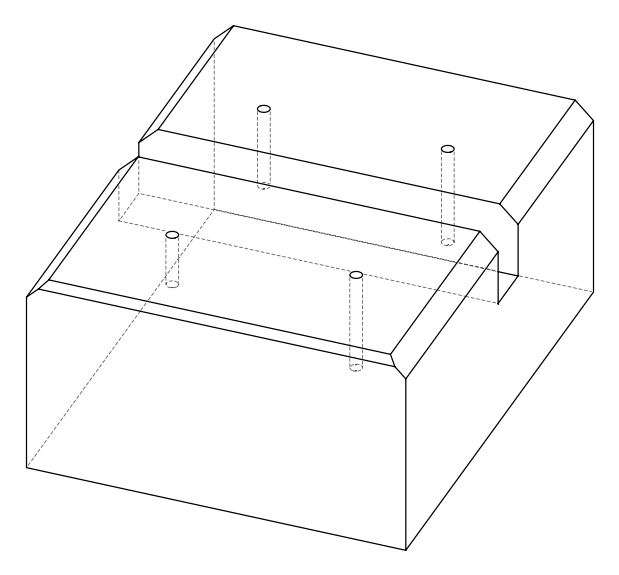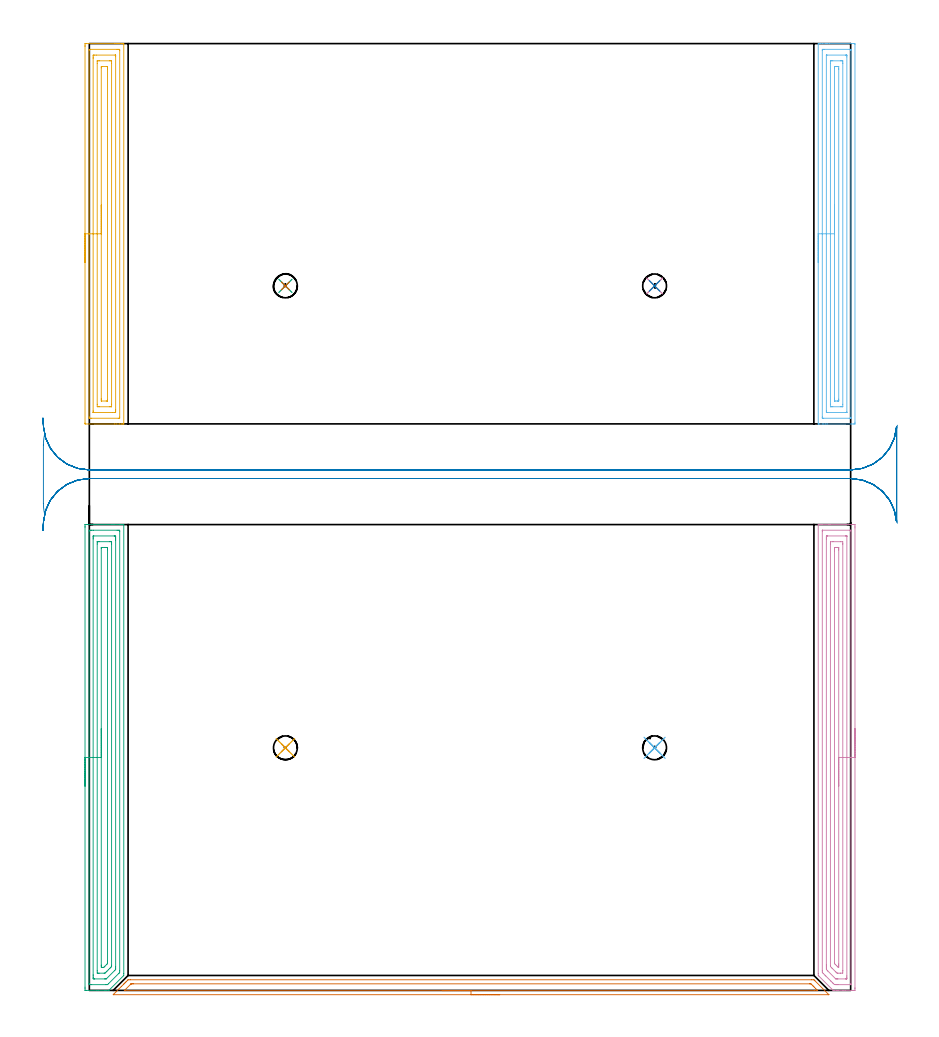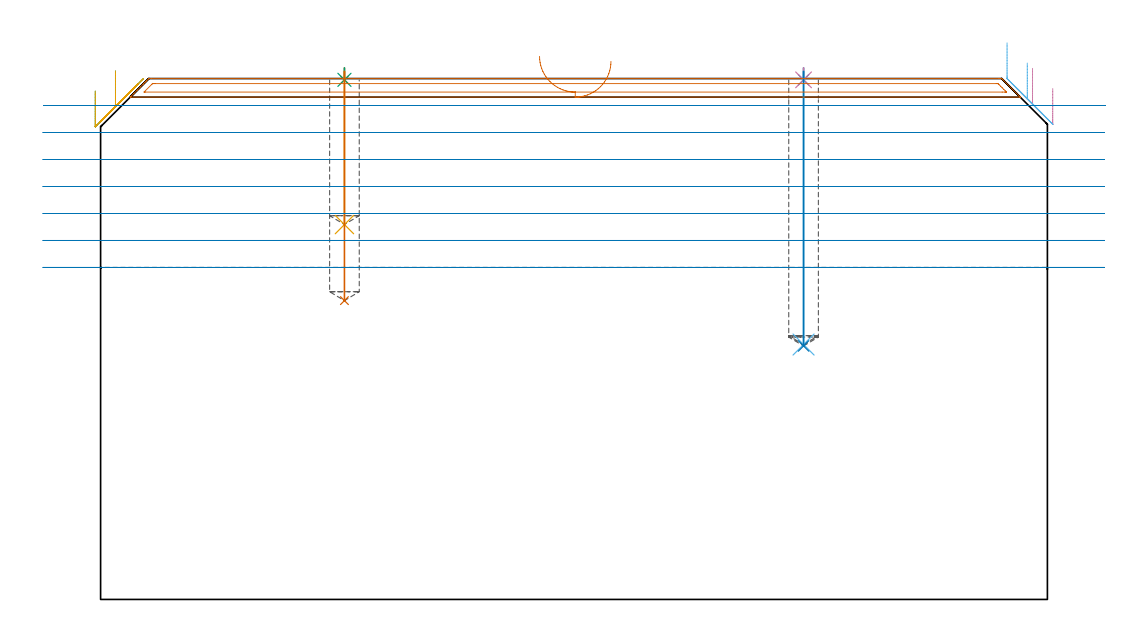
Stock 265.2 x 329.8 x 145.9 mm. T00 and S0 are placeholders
(PLAN: 14 operations, 3 tool changes, 39.2 min)
(1 SPOT_DRILL | STEP1POCKET | NXT0321_9005460120000 | 0.03 min | 0 mm3)
(2 SPOT_DRILL_1 | STEP1POCKET_1 | NXT0321_9005460120000 | 0.03 min | 0 mm3)
(3 SPOT_DRILL_2 | STEP1POCKET_2 | NXT0321_9005460120000 | 0.03 min | 0 mm3)
(4 SPOT_DRILL_3 | STEP1POCKET_3 | NXT0321_9005460120000 | 0.03 min | 0 mm3)
(5 DRILL_BLIND_HOLE_INTO_CENTER | STEP1POCKET | UGT0301_478 | 0.17 min | 2113 mm3)
(6 DRILL_BLIND_HOLE_INTO_CENTER_1 | STEP1POCKET_1 | UGT0301_478 | 0.31 min | 3922 mm3)
(7 DRILL_BLIND_HOLE_INTO_CENTER_2 | STEP1POCKET_2 | UGT0301_478 | 0.26 min | 3261 mm3)
(8 DRILL_BLIND_HOLE_INTO_CENTER_3 | STEP1POCKET_3 | UGT0301_478 | 0.31 min | 3945 mm3)
(9 AREA_MILL | FG_CHAMFER_SURFACE | UGT0205_001 | 6.73 min | 15423 mm3)
(10 AREA_MILL_1 | FG_CHAMFER_SURFACE_1 | UGT0205_001 | 6.69 min | 13852 mm3)
(11 AREA_MILL_2 | FG_CHAMFER_SURFACE_2 | UGT0205_001 | 5.58 min | 12704 mm3)
(12 AREA_MILL_3 | FG_CHAMFER_SURFACE_3 | UGT0205_001 | 5.54 min | 11408 mm3)
(13 AREA_MILL_4 | FG_CHAMFER_SURFACE_4 | UGT0205_001 | 4.11 min | 3274 mm3)
(14 MILL_RECTANGULAR_SLOT | SLOT_RECTANGULAR | UGT0201_004 | Follow Part, ap 8, ae 75% | 9.44 min | 488655 mm3)
(TOOL NXT0321_9005460120000 | NC Spot Drill, 142deg, 12mm, Carbide, Uncoated | D12 PA142 FL30 Z2)
(TOOL UGT0301_478 | Carbide Drill 8.3 mm | D8.3 PA118 FL75 Z2)
(TOOL UGT0205_001 | Chamfer Mill 20 x 3 x 45 deg. | D20 FL50 Z2)
(TOOL UGT0201_004 | End Mill 32 mm | D32 FL53 Z6)
(OP 1 SPOT_DRILL)
G17 G21 G94 G90
T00 M6
G54
G17 G0 G90 X68.3 Y84.5 S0 M3
G43 Z155.9 H0
G94 G81 G98 Z145.543 F250. R148.9
G80
M5
M2
(OP 2 SPOT_DRILL_1)
G17 G21 G94 G90
T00 M6
G54
G17 G0 G90 X196.9 Y84.5 S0 M3
G43 Z155.9 H0
G94 G81 G98 Z145.543 F250. R148.9
G80
M5
M2
(OP 3 SPOT_DRILL_2)
G17 G21 G94 G90
T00 M6
G54
G17 G0 G90 X68.3 Y245.4 S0 M3
G43 Z155.9 H0
G94 G81 G98 Z145.543 F250. R148.9
G80
M5
M2
(OP 4 SPOT_DRILL_3)
G17 G21 G94 G90
T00 M6
G54
G17 G0 G90 X196.9 Y245.4 S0 M3
G43 Z155.9 H0
G94 G81 G98 Z145.543 F250. R148.9
G80
M5
M2
(OP 5 DRILL_BLIND_HOLE_INTO_CENTER)
G17 G21 G94 G90
T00 M6
G54
G17 G0 G90 X68.3 Y84.5 S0 M3
G43 Z155.9 H0
G94 G81 G98 Z105. F250. R147.9
G80
M5
M2
(OP 6 DRILL_BLIND_HOLE_INTO_CENTER_1)
G17 G21 G94 G90
T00 M6
G54
G17 G0 G90 X196.9 Y84.5 S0 M3
G43 Z155.9 H0
G94 G81 G98 Z71.4 F250. R147.9
G80
M5
M2
(OP 7 DRILL_BLIND_HOLE_INTO_CENTER_2)
G17 G21 G94 G90
T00 M6
G54
G17 G0 G90 X68.3 Y245.4 S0 M3
G43 Z155.9 H0
G94 G81 G98 Z83.7 F250. R147.9
G80
M5
M2
(OP 8 DRILL_BLIND_HOLE_INTO_CENTER_3)
G17 G21 G94 G90
T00 M6
G54
G17 G0 G90 X196.9 Y245.4 S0 M3
G43 Z155.9 H0
G94 G81 G98 Z71. F250. R147.9
G80
M5
M2
(OP 9 AREA_MILL)
G17 G21 G94 G90
T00 M6
G54
G17 G0 G90 X-1.5 Y71.15 S1061 M3
G43 Z155.9 H0
Z142.4
G94 G1 Y71.188 Z141.528 F250.
Y71.302 Z140.663
Y71.491 Z139.812
Y71.753 Z138.98
Y72.087 Z138.174
Y72.49 Z137.4
Y72.958 Z136.664
Y73.49 Z135.972
Y74.079 Z135.329
Y74.722 Z134.74
Y75.414 Z134.208
Y76.15 Z133.74
Y76.924 Z133.337
Y77.73 Z133.003
Y78.562 Z132.741
Y79.414 Z132.552
Y80.278 Z132.438
Y81.15 Z132.4
Y161.373
X-1.499 Y161.724 Z132.401
X-1.494 Y162.257 Z132.403
X-1.491 Y162.292 Z132.405
X-0.963 Y162.297 Z132.934
X-0.389 Y162.3 Z133.508
X7.913 Z141.807
X8.54 Z142.437
X8.8 Z142.697
X10.575 Z144.47
X11.096 Z144.995
X11.463 Z145.362
X11.686 Z145.584
X11.974 Y162.293 Z145.866
X11.997 Y162.29 Z145.888
X12. Y162.169 Z145.9
Y5.918
X11.996 Y5.205 Z145.889
X11.916 Y5.115 Z145.814
X6.838 Y0.036 Z140.735
X6.799 Y0.01 Z140.696
X6.766 Y0. Z140.663
X5.77 Z139.669
X5.25 Z139.145
X3.215 Z137.112
X2.587 Z136.482
X-0.963 Y0.001 Z132.934
X-1.192 Y0.003 Z132.704
X-1.491 Y0.008 Z132.405
X-1.494 Y0.043 Z132.403
X-1.499 Y0.576 Z132.401
X-1.5 Y1.114 Z132.4
Y81.15
X-0.086 Z133.814
Y159.954
X-0.075 Y160.29 Z133.825
X0.459 Y160.298 Z134.359
X0.812 Y160.299 Z134.712
X1.345 Y160.3 Z135.245
X9.688 Y160.299 Z143.588
X10.223 Y160.297 Z144.123
X10.575 Y160.29 Z144.475
X10.585 Y159.944 Z144.485
X10.586 Y159.933 Z144.486
Y6.798
X10.575 Y6.237 Z144.475
X10.419 Y6.074 Z144.319
X10.267 Y5.918 Z144.167
X6.706 Y2.356 Z140.606
X6.42 Y2.073 Z140.32
X6.379 Y2.036 Z140.279
X6.354 Y2.015 Z140.254
X6.315 Y2.01 Z140.215
X6.138 Y2.006 Z140.038
X5.605 Y2.001 Z139.505
X0.812 Z134.712
X0.277 Y2.003 Z134.177
X-0.075 Y2.01 Z133.825
X-0.085 Y2.356 Z133.815
X-0.086 Y2.367 Z133.814
Y81.15
X1.328 Z135.228
X1.329 Y157.273 Z135.229
Y157.644
X1.333 Y158.163 Z135.233
X1.335 Y158.254 Z135.235
X1.341 Y158.29 Z135.241
X1.427 Y158.294 Z135.327
X1.564 Y158.299 Z135.464
X8.664 Z142.564
X8.8 Y158.297 Z142.7
X8.936 Y158.291 Z142.836
X9.165 Y158.278 Z143.065
X9.167 Y158.163 Z143.067
X9.17 Y157.792 Z143.07
X9.171 Y157.273 Z143.071
Y156.9
Y8.216
X9.17 Y7.698 Z143.07
X9.167 Y7.331 Z143.067
X9.164 Y7.278 Z143.064
X9.138 Y7.247 Z143.038
X9.064 Y7.169 Z142.964
X8.8 Y6.9 Z142.7
X8.755 Y6.854 Z142.655
X6.037 Y4.137 Z139.937
X5.948 Y4.055 Z139.848
X5.911 Y4.022 Z139.811
X5.796 Y4.01 Z139.696
X5.523 Y4.003 Z139.423
X5.386 Y4. Z139.286
X1.836 Y4.001 Z135.736
X1.7 Y4.003 Z135.6
X1.563 Y4.009 Z135.463
X1.335 Y4.022 Z135.235
X1.333 Y4.137 Z135.233
X1.33 Y4.508 Z135.23
X1.329 Y5.027 Z135.229
X1.328 Y5.4 Z135.228
Y81.15
X2.743 Z136.643
Y155.492
X2.746 Y156.224 Z136.646
X2.749 Y156.274 Z136.649
X2.751 Y156.29 Z136.651
X2.771 Y156.292 Z136.671
X2.871 Y156.297 Z136.771
X3.072 Y156.299 Z136.972
X3.475 Y156.3 Z137.375
X7.107 Z141.007
X7.461 Y156.297 Z141.361
X7.638 Y156.294 Z141.538
X7.726 Y156.29 Z141.626
X7.751 Y156.279 Z141.651
X7.757 Y155.492 Z141.657
Y8.745
X7.756 Y8.589 Z141.656
X7.753 Y8.405 Z141.653
X7.75 Y8.318 Z141.65
X7.697 Y8.257 Z141.597
X7.529 Y8.084 Z141.429
X7.15 Y7.698 Z141.05
X7.087 Y7.636 Z140.987
X6.643 Y7.191 Z140.543
X6.138 Y6.686 Z140.038
X5.752 Y6.304 Z139.652
X5.583 Y6.139 Z139.483
X5.449 Y6.01 Z139.349
X5.25 Y6.003 Z139.15
X5.167 Y6.001 Z139.067
X3.393 Y6. Z137.293
X3.038 Y6.003 Z136.938
X2.861 Y6.006 Z136.761
X2.774 Y6.01 Z136.674
X2.749 Y6.021 Z136.649
X2.743 Y6.808 Z136.643
Y81.15
X4.157 Z138.057
Y153.917
X4.159 Y154.124 Z138.059
X4.164 Y154.26 Z138.064
X4.167 Y154.291 Z138.067
X4.18 Y154.294 Z138.08
X4.216 Y154.297 Z138.116
X4.362 Y154.299 Z138.262
X4.663 Y154.3 Z138.563
X5.25 Z139.15
X5.551 Y154.299 Z139.451
X6.138 Y154.293 Z140.038
X6.326 Y154.29 Z140.226
X6.337 Y153.917 Z140.237
X6.341 Y153.711 Z140.241
X6.343 Y153.506 Z140.243
Y10.163
X6.338 Y9.479 Z140.238
X6.336 Y9.378 Z140.236
X6.327 Y9.337 Z140.227
X6.305 Y9.311 Z140.205
X6.138 Y9.138 Z140.038
X5.42 Y8.418 Z139.32
X5.25 Y8.25 Z139.15
X5.064 Y8.071 Z138.964
X5.012 Y8.023 Z138.912
X4.941 Y8.009 Z138.841
X4.362 Y8.008 Z138.262
X4.174 Y8.01 Z138.074
X4.163 Y8.383 Z138.063
X4.159 Y8.589 Z138.059
X4.157 Y8.794 Z138.057
Y81.15
Y82.022 Z138.095
Y82.886 Z138.209
Y83.738 Z138.398
Y84.57 Z138.66
Y85.376 Z138.994
Y86.15 Z139.397
Y86.886 Z139.865
Y87.578 Z140.396
Y88.221 Z140.986
Y88.81 Z141.629
Y89.342 Z142.321
Y89.81 Z143.057
Y90.213 Z143.831
Y90.547 Z144.637
Y90.809 Z145.469
Y90.998 Z146.32
Y91.112 Z147.185
Y91.15 Z148.057
G0 Z155.9
M5
M2
(OP 10 AREA_MILL_1)
G17 G21 G94 G90
T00 M6
G54
G17 G0 G90 X266.7 Y91.15 S1061 M3
G43 Z155.9 H0
Z143.1
G94 G1 Y91.112 Z142.228 F250.
Y90.998 Z141.364
Y90.809 Z140.512
Y90.547 Z139.68
Y90.213 Z138.874
Y89.81 Z138.1
Y89.342 Z137.364
Y88.81 Z136.672
Y88.221 Z136.029
Y87.578 Z135.44
Y86.886 Z134.908
Y86.15 Z134.44
Y85.376 Z134.037
Y84.57 Z133.703
Y83.738 Z133.441
Y82.886 Z133.252
Y82.022 Z133.138
Y81.15 Z133.1
Y0.866
X266.698 Y0.576 Z133.102
X266.691 Y0.007 Z133.105
X266.672 Y0.003 Z133.124
X266.099 Y0. Z133.697
X265.783 Z134.013
X263.422 Z136.372
X262.792 Z137.006
X262.53 Z137.267
X260.746 Z139.049
X260.224 Z139.575
X259.484 Z140.315
X259.255 Z140.54
X259.241 Z140.554
X259.1 Y0.01 Z140.696
X258.971 Y0.129 Z140.829
X254.051 Y5.05 Z145.749
X253.904 Y5.205 Z145.889
X253.9 Y5.917 Z145.9
Y162.169
X253.903 Y162.29 Z145.888
X253.943 Y162.293 Z145.849
X254.252 Y162.3 Z145.546
X254.87 Z144.929
X255.393 Z144.402
X257.439 Z142.358
X258.07 Z141.725
X266.099 Y162.299 Z133.698
X266.673 Y162.297 Z133.124
X266.691 Y162.293 Z133.105
X266.697 Y161.724 Z133.103
X266.7 Y161.124 Z133.1
Y81.15
X265.286 Z134.514
Y2.278
X265.285 Y2.199 Z134.515
X265.28 Y2.042 Z134.52
X265.278 Y2.008 Z134.522
X265.272 Y2.006 Z134.528
X265.251 Y2.003 Z134.549
X265.207 Y2.001 Z134.593
X260.746 Z139.054
X260.208 Y2.003 Z139.592
X259.854 Y2.01 Z139.946
X259.526 Y2.036 Z140.274
X259.196 Y2.356 Z140.604
X258.962 Y2.589 Z140.838
X258.303 Y3.246 Z141.497
X256.522 Y5.027 Z143.278
X256.285 Y5.265 Z143.515
X255.636 Y5.917 Z144.164
X255.393 Y6.168 Z144.407
X255.321 Y6.26 Z144.479
X255.314 Y6.808 Z144.486
Y160.022
X255.315 Y160.101 Z144.485
X255.32 Y160.258 Z144.48
X255.322 Y160.292 Z144.478
X255.328 Y160.294 Z144.472
X255.349 Y160.297 Z144.451
X255.393 Y160.299 Z144.407
X264.851 Z134.949
X265.207 Y160.292 Z134.593
X265.256 Y160.29 Z134.544
X265.279 Y160.278 Z134.521
X265.286 Y159.944 Z134.514
Y81.15
X263.872 Z135.928
X263.871 Y5.027 Z135.929
X263.87 Y4.58 Z135.93
X263.867 Y4.137 Z135.933
X263.865 Y4.028 Z135.935
X263.857 Y4.01 Z135.943
X263.788 Y4.006 Z136.012
X263.697 Y4.002 Z136.103
X263.559 Y4. Z136.241
X263.422 Z136.378
X260.746 Z139.054
X260.609 Z139.191
X260.335 Y4.002 Z139.465
X260.152 Y4.006 Z139.648
X260.008 Y4.01 Z139.792
X259.976 Y4.035 Z139.824
X259.863 Y4.137 Z139.937
X259.854 Y4.145 Z139.946
X257.191 Y6.808 Z142.609
X257.178 Y6.822 Z142.622
X256.746 Y7.265 Z143.054
X256.735 Y7.698 Z143.065
X256.731 Y8.144 Z143.069
X256.729 Y8.588 Z143.071
Y9.037
Y157.273
X256.73 Y157.72 Z143.07
X256.733 Y158.163 Z143.067
X256.735 Y158.272 Z143.065
X256.743 Y158.29 Z143.057
X256.812 Y158.294 Z142.988
X256.903 Y158.298 Z142.897
X257.041 Y158.3 Z142.759
X257.178 Z142.622
X263.422 Z136.378
X263.56 Y158.299 Z136.24
X263.834 Y158.293 Z135.966
X263.866 Y158.29 Z135.934
X263.868 Y158.286 Z135.932
X263.87 Y158.266 Z135.93
X263.871 Y158.227 Z135.929
Y158.163
X263.872 Y81.15 Z135.928
X262.457 Z137.343
Y6.881
X262.456 Y6.808 Z137.344
X262.441 Y6.007 Z137.359
X261.638 Y6. Z138.162
X261.555 Z138.245
X260.746 Z139.054
X260.663 Y6.001 Z139.137
X260.463 Y6.01 Z139.337
X260.07 Y6.385 Z139.73
X259.854 Y6.595 Z139.946
X258.751 Y7.698 Z141.049
X258.541 Y7.911 Z141.259
X258.15 Y8.316 Z141.65
X258.143 Y8.515 Z141.657
Y155.419
X258.144 Y155.492 Z141.656
X258.159 Y156.293 Z141.641
X258.962 Y156.3 Z140.838
X259.044 Z140.756
X261.638 Z138.162
X261.721 Z138.079
X262.443 Y156.29 Z137.357
X262.457 Y155.566 Z137.343
Y155.492
Y81.15
X261.043 Z138.757
Y9.183
X261.041 Y8.588 Z138.759
X261.039 Y8.296 Z138.761
X261.034 Y8.01 Z138.766
X260.894 Y8.017 Z138.906
X260.746 Y8.16 Z139.054
X260.311 Y8.588 Z139.489
X259.854 Y9.045 Z139.946
X259.638 Y9.265 Z140.162
X259.586 Y9.322 Z140.214
X259.564 Y9.349 Z140.236
X259.562 Y9.381 Z140.238
X259.559 Y9.479 Z140.241
X259.557 Y9.775 Z140.243
Y153.117
X259.559 Y153.711 Z140.241
X259.561 Y154.004 Z140.239
X259.566 Y154.29 Z140.234
X259.854 Y154.295 Z139.946
X260.157 Y154.299 Z139.643
X260.746 Z139.054
X260.943 Y154.297 Z138.857
X261.014 Y154.293 Z138.786
X261.03 Y154.291 Z138.77
X261.036 Y154.274 Z138.764
X261.039 Y154.205 Z138.761
X261.041 Y154.008 Z138.759
X261.043 Y153.711 Z138.757
Y153.415
Y81.15
Y80.278 Z138.795
Y79.414 Z138.909
Y78.562 Z139.098
Y77.73 Z139.36
Y76.924 Z139.694
Y76.15 Z140.097
Y75.414 Z140.565
Y74.722 Z141.096
Y74.079 Z141.686
Y73.49 Z142.329
Y72.958 Z143.021
Y72.49 Z143.757
Y72.087 Z144.531
Y71.753 Z145.337
Y71.491 Z146.169
Y71.302 Z147.02
Y71.188 Z147.885
Y71.15 Z148.757
G0 Z155.9
M5
M2
(OP 11 AREA_MILL_2)
G17 G21 G94 G90
T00 M6
G54
G17 G0 G90 X-1.5 Y253.55 S1061 M3
G43 Z155.9 H0
Z142.4
G94 G1 Y253.588 Z141.528 F250.
Y253.702 Z140.663
Y253.891 Z139.812
Y254.153 Z138.98
Y254.487 Z138.174
Y254.89 Z137.4
Y255.358 Z136.664
Y255.89 Z135.972
Y256.479 Z135.329
Y257.122 Z134.74
Y257.814 Z134.208
Y258.55 Z133.74
Y259.324 Z133.337
Y260.13 Z133.003
Y260.962 Z132.741
Y261.814 Z132.552
Y262.678 Z132.438
Y263.55 Z132.4
Y328.834
X-1.499 Y329.187 Z132.401
X-1.494 Y329.721 Z132.403
X-1.492 Y329.792 Z132.406
X-0.963 Y329.8 Z132.934
X8.8 Z142.695
X9.356 Z143.253
X9.688 Z143.584
X10.244 Z144.14
X10.575 Z144.47
X11.239 Z145.138
X11.599 Z145.498
X11.967 Y329.793 Z145.858
X11.997 Y329.79 Z145.888
X12. Y329.633 Z145.9
Y197.467
X11.997 Y197.31 Z145.888
X11.967 Y197.307 Z145.858
X11.599 Y197.3 Z145.498
X11.238 Z145.138
X10.575 Z144.47
X9.356 Z143.253
X8.8 Z142.695
X-1.242 Y197.301 Z132.656
X-1.492 Y197.31 Z132.406
X-1.499 Y197.56 Z132.399
Y197.585
X-1.5 Y263.55 Z132.4
X-0.086 Z133.814
Y327.411
X-0.075 Y327.79 Z133.825
X0.416 Y327.799 Z134.316
X9.688 Y327.8 Z143.588
X10.18 Y327.799 Z144.08
X10.575 Y327.79 Z144.475
X10.586 Y327.401 Z144.486
Y327.39
Y199.689
X10.575 Y199.31 Z144.475
X10.084 Y199.301 Z143.984
X0.812 Y199.3 Z134.712
X0.32 Y199.301 Z134.22
X-0.075 Y199.31 Z133.825
X-0.086 Y199.699 Z133.814
Y199.71
Y263.55
X1.328 Z135.228
X1.329 Y324.722 Z135.229
X1.33 Y325.093 Z135.23
X1.335 Y325.615 Z135.235
X1.338 Y325.79 Z135.238
X1.518 Y325.797 Z135.418
X1.7 Y325.799 Z135.6
X2.403 Y325.8 Z136.303
X8.984 Y325.799 Z142.884
X9.107 Y325.796 Z143.007
X9.151 Y325.792 Z143.051
X9.166 Y325.788 Z143.066
X9.167 Y325.783 Z143.067
X9.17 Y325.739 Z143.07
X9.171 Y325.615 Z143.071
Y325.241
Y202.378
X9.17 Y202.007 Z143.07
X9.164 Y201.485 Z143.064
X9.162 Y201.31 Z143.062
X8.982 Y201.303 Z142.882
X8.8 Y201.301 Z142.7
X8.097 Y201.3 Z141.997
X1.515 Y201.301 Z135.415
X1.393 Y201.304 Z135.293
X1.349 Y201.308 Z135.249
X1.334 Y201.312 Z135.234
X1.333 Y201.317 Z135.233
X1.33 Y201.361 Z135.23
X1.329 Y201.485 Z135.229
X1.328 Y201.859 Z135.228
Y263.55
X2.743 Z136.643
Y322.936
X2.747 Y323.668 Z136.647
X2.75 Y323.775 Z136.65
X2.755 Y323.791 Z136.655
X2.777 Y323.794 Z136.677
X2.831 Y323.797 Z136.731
X3.045 Y323.799 Z136.945
X3.475 Y323.8 Z137.375
X7.054 Z140.954
X7.464 Y323.794 Z141.364
X7.669 Y323.79 Z141.569
X7.75 Y323.777 Z141.65
X7.757 Y322.936 Z141.657
Y204.164
X7.753 Y203.432 Z141.653
X7.75 Y203.325 Z141.65
X7.745 Y203.309 Z141.645
X7.723 Y203.306 Z141.623
X7.669 Y203.303 Z141.569
X7.455 Y203.301 Z141.355
X7.025 Y203.3 Z140.925
X3.446 Z137.346
X3.036 Y203.306 Z136.936
X2.831 Y203.31 Z136.731
X2.749 Y203.323 Z136.649
X2.743 Y204.164 Z136.643
Y263.55
X4.157 Z138.057
Y321.356
X4.158 Y321.563 Z138.058
X4.162 Y321.701 Z138.062
X4.167 Y321.79 Z138.067
X4.201 Y321.794 Z138.101
X4.362 Y321.798 Z138.262
X4.604 Y321.8 Z138.504
X6.23 Z140.13
X6.287 Y321.799 Z140.187
X6.318 Y321.795 Z140.218
X6.33 Y321.791 Z140.23
X6.336 Y321.768 Z140.236
X6.342 Y321.356 Z140.242
X6.343 Y321.149 Z140.243
Y320.943
Y205.744
X6.342 Y205.537 Z140.242
X6.338 Y205.399 Z140.238
X6.333 Y205.31 Z140.233
X6.299 Y205.306 Z140.199
X6.138 Y205.302 Z140.038
X5.896 Y205.3 Z139.796
X4.27 Z138.17
X4.213 Y205.301 Z138.113
X4.182 Y205.305 Z138.082
X4.17 Y205.309 Z138.07
X4.164 Y205.332 Z138.064
X4.158 Y205.744 Z138.058
X4.157 Y205.951 Z138.057
Y206.157
Y263.55
Y264.422 Z138.095
Y265.286 Z138.209
Y266.138 Z138.398
Y266.97 Z138.66
Y267.776 Z138.994
Y268.55 Z139.397
Y269.286 Z139.865
Y269.978 Z140.396
Y270.621 Z140.986
Y271.21 Z141.629
Y271.742 Z142.321
Y272.21 Z143.057
Y272.613 Z143.831
Y272.947 Z144.637
Y273.209 Z145.469
Y273.398 Z146.32
Y273.512 Z147.185
Y273.55 Z148.057
G0 Z155.9
M5
M2
(OP 12 AREA_MILL_3)
G17 G21 G94 G90
T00 M6
G54
G17 G0 G90 X253.9 Y253.55 S1061 M3
G43 Z155.9 H0
G94 G1 Y253.588 Z155.028 F250.
Y253.702 Z154.163
Y253.891 Z153.312
Y254.153 Z152.48
Y254.487 Z151.674
Y254.89 Z150.9
Y255.358 Z150.164
Y255.89 Z149.472
Y256.479 Z148.829
Y257.122 Z148.24
Y257.814 Z147.708
Y258.55 Z147.24
Y259.324 Z146.837
Y260.13 Z146.503
Y260.962 Z146.241
Y261.813 Z146.052
Y262.678 Z145.938
Y263.55 Z145.9
Y329.633
X253.903 Y329.791 Z145.888
X253.915 Y329.794 Z145.876
X253.957 Y329.797 Z145.834
X254.349 Y329.8 Z145.45
X254.727 Z145.073
X255.393 Z144.402
X256.619 Z143.178
X257.178 Z142.617
X257.79 Z142.005
X266.099 Z133.698
X266.38 Y329.798 Z133.417
X266.692 Y329.79 Z133.106
X266.699 Y329.479 Z133.099
Y197.913 Z133.101
X266.694 Y197.318 Z133.104
X266.692 Y197.307 Z133.106
X266.099 Y197.303 Z133.698
X265.486 Y197.3 Z134.311
X257.178 Z142.617
X256.619 Z143.178
X256.285 Z143.511
X255.727 Z144.07
X255.393 Z144.402
X254.349 Z145.45
X253.957 Y197.303 Z145.834
X253.915 Y197.306 Z145.876
X253.903 Y197.309 Z145.888
X253.9 Y197.467 Z145.9
Y263.55
X255.314 Z144.486
Y327.479
X255.316 Y327.559 Z144.484
X255.321 Y327.716 Z144.479
X255.325 Y327.791 Z144.475
X255.344 Y327.794 Z144.456
X255.393 Y327.797 Z144.407
X255.887 Y327.8 Z143.913
X264.808 Z134.992
X265.207 Y327.797 Z134.593
X265.263 Y327.794 Z134.537
X265.274 Y327.791 Z134.526
X265.279 Y327.742 Z134.521
X265.283 Y327.638 Z134.517
X265.285 Y327.48 Z134.515
X265.286 Y327.401 Z134.514
Y199.621
X265.284 Y199.541 Z134.516
X265.279 Y199.384 Z134.521
X265.275 Y199.309 Z134.525
X265.256 Y199.306 Z134.544
X265.207 Y199.303 Z134.593
X264.713 Y199.3 Z135.087
X255.792 Z144.008
X255.393 Y199.303 Z144.407
X255.337 Y199.306 Z144.463
X255.326 Y199.309 Z144.474
X255.321 Y199.358 Z144.479
X255.317 Y199.462 Z144.483
X255.315 Y199.62 Z144.485
X255.314 Y199.699 Z144.486
Y263.55
X256.728 Z143.072
X256.729 Y325.615 Z143.071
X256.73 Y325.727 Z143.07
X256.733 Y325.781 Z143.067
X256.734 Y325.788 Z143.066
X256.755 Y325.792 Z143.045
X256.807 Y325.796 Z142.993
X256.993 Y325.8 Z142.807
X263.423 Z136.377
X263.608 Y325.798 Z136.192
X263.731 Y325.795 Z136.069
X263.829 Y325.79 Z135.971
X263.865 Y325.782 Z135.935
X263.866 Y325.763 Z135.934
X263.869 Y325.615 Z135.931
X263.871 Y325.165 Z135.929
Y201.485
X263.87 Y201.373 Z135.93
X263.867 Y201.319 Z135.933
X263.866 Y201.312 Z135.934
X263.845 Y201.308 Z135.955
X263.793 Y201.304 Z136.007
X263.607 Y201.3 Z136.193
X257.178 Z142.622
X256.992 Y201.302 Z142.808
X256.869 Y201.305 Z142.931
X256.771 Y201.31 Z143.029
X256.735 Y201.318 Z143.065
X256.734 Y201.337 Z143.066
X256.731 Y201.485 Z143.069
X256.729 Y201.935 Z143.071
X256.728 Y263.55 Z143.072
X258.143 Z141.657
Y322.935
X258.149 Y323.749 Z141.651
X258.158 Y323.79 Z141.642
X258.206 Y323.795 Z141.594
X258.314 Y323.798 Z141.486
X258.53 Y323.8 Z141.27
X258.962 Z140.838
X261.638 Z138.162
X262.083 Z137.717
X262.291 Y323.798 Z137.509
X262.395 Y323.795 Z137.405
X262.442 Y323.79 Z137.358
X262.45 Y323.76 Z137.35
X262.457 Y323.009 Z137.343
Y322.935
Y204.164
X262.451 Y203.351 Z137.349
X262.442 Y203.31 Z137.358
X262.394 Y203.305 Z137.406
X262.286 Y203.302 Z137.514
X262.07 Y203.3 Z137.73
X261.638 Z138.162
X258.962 Z140.838
X258.517 Z141.283
X258.309 Y203.302 Z141.491
X258.205 Y203.305 Z141.595
X258.158 Y203.31 Z141.642
X258.15 Y203.34 Z141.65
X258.143 Y204.091 Z141.657
Y204.164
Y263.55
X259.557 Z140.243
Y321.149
X259.558 Y321.445 Z140.242
X259.562 Y321.744 Z140.238
X259.564 Y321.779 Z140.236
X259.573 Y321.79 Z140.227
X259.611 Y321.794 Z140.189
X259.692 Y321.797 Z140.108
X259.854 Y321.799 Z139.946
X260.096 Y321.8 Z139.704
X260.746 Y321.799 Z139.054
X260.992 Y321.796 Z138.808
X261.03 Y321.79 Z138.77
X261.037 Y321.78 Z138.764
X261.039 Y321.749 Z138.761
X261.042 Y321.149 Z138.758
X261.043 Y320.852 Z138.757
Y205.951
X261.042 Y205.654 Z138.758
X261.038 Y205.356 Z138.762
X261.036 Y205.321 Z138.764
X261.027 Y205.31 Z138.773
X260.99 Y205.306 Z138.811
X260.909 Y205.303 Z138.891
X260.746 Y205.301 Z139.054
X260.504 Y205.3 Z139.296
X259.854 Y205.301 Z139.946
X259.608 Y205.304 Z140.192
X259.57 Y205.31 Z140.23
X259.564 Y205.32 Z140.236
X259.561 Y205.351 Z140.239
X259.558 Y205.951 Z140.242
X259.557 Y206.248 Z140.243
Y263.55
Y264.422 Z140.281
Y265.286 Z140.395
Y266.138 Z140.584
Y266.97 Z140.846
Y267.776 Z141.18
Y268.55 Z141.583
Y269.286 Z142.052
Y269.978 Z142.583
Y270.621 Z143.172
Y271.21 Z143.815
Y271.741 Z144.507
Y272.21 Z145.243
Y272.613 Z146.017
Y272.947 Z146.823
Y273.209 Z147.655
Y273.398 Z148.507
Y273.512 Z149.372
Y273.55 Z150.243
G0 Z155.9
M5
M2
(OP 13 AREA_MILL_4)
G17 G21 G94 G90
T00 M6
G54
G17 G0 G90 X142.95 Y-1.5 S1061 M3
G43 Z155.9 H0
Z150.7
G94 G1 X142.912 Z149.828 F250.
X142.798 Z148.963
X142.609 Z148.112
X142.347 Z147.28
X142.013 Z146.474
X141.61 Z145.7
X141.142 Z144.964
X140.61 Z144.272
X140.021 Z143.629
X139.378 Z143.04
X138.686 Z142.508
X137.95 Z142.04
X137.176 Z141.637
X136.37 Z141.303
X135.538 Z141.041
X134.686 Z140.852
X133.822 Z140.738
X132.95 Z140.7
X8.459
X8.319 Y-1.493 Z140.706
X8.459 Y-1.343 Z140.857
X9.351 Y-0.448 Z141.751
X10.244 Y0.444 Z142.643
X11.136 Y1.336 Z143.536
X11.923 Y2.124 Z144.322
X12.028 Y2.23 Z144.426
X12.362 Y2.562 Z144.762
X12.577 Y2.777 Z144.976
X12.802 Y3.003 Z145.201
X12.921 Y3.123 Z145.319
X13.367 Y3.568 Z145.766
X13.495 Y3.695 Z145.89
X14.259 Y3.7 Z145.9
X251.641
X252.405 Y3.695 Z145.89
X252.533 Y3.568 Z145.766
X252.748 Y3.352 Z145.552
X257.59 Y-1.49 Z140.708
X257.592 Y-1.497 Z140.702
X257.59 Y-1.499 Z140.699
X132.95 Y-1.5 Z140.7
Y-0.086 Z142.114
X12.475 Y-0.085 Z142.115
X12.34 Y-0.084 Z142.116
X12.23 Y-0.081 Z142.119
X12.186 Y-0.079 Z142.121
X12.188 Y-0.073 Z142.127
X12.254 Y0. Z142.2
X12.328 Y0.076 Z142.276
X14.259 Y2.01 Z144.21
X14.467 Y2.213 Z144.413
X14.515 Y2.258 Z144.458
X14.54 Y2.279 Z144.479
X14.583 Y2.28 Z144.48
X14.772 Y2.283 Z144.483
X15.152 Y2.285 Z144.485
X15.285 Y2.286 Z144.486
X250.883 Y2.285 Z144.485
X251.261 Y2.28 Z144.48
X251.351 Y2.279 Z144.479
X251.472 Y2.166 Z144.366
X251.641 Y2.007 Z144.207
X252.111 Y1.539 Z143.739
X252.533 Y1.117 Z143.317
X252.99 Y0.661 Z142.861
X253.425 Y0.224 Z142.424
X253.65 Y-0.006 Z142.194
X253.689 Y-0.05 Z142.15
X253.711 Y-0.079 Z142.121
X253.667 Y-0.08 Z142.12
X253.425 Y-0.084 Z142.116
X253.292 Y-0.085 Z142.115
X252.533 Y-0.086 Z142.114
X132.95
X132.078 Z142.152
X131.214 Z142.266
X130.362 Z142.455
X129.53 Z142.717
X128.724 Z143.051
X127.95 Z143.454
X127.214 Z143.923
X126.522 Z144.454
X125.879 Z145.043
X125.29 Z145.686
X124.758 Z146.378
X124.29 Z147.114
X123.887 Z147.888
X123.553 Z148.694
X123.291 Z149.526
X123.102 Z150.378
X122.988 Z151.243
X122.95 Z152.114
G0 Z155.9
M5
M2
(OP 14 MILL_RECTANGULAR_SLOT)
G17 G21 G94 G90
T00 M6
G54
G17 G0 G90 X281.473 Y196.867 S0 M3
G43 Z155.9 H0
Z138.343
G94 G1 X280.842 Y193.934 F250.
G2 X265.2 Y181.3 R16. F500.
G1 X0.
G2 X-15.563 Y193.586 R16.
G1 X-15.592 Y193.593
G3 X-16. Y190.003 R16.
G1 Y169.599
G3 X-15.592 Y166.009 R16.
G1 X-15.563 Y166.015
G2 X0. Y178.3 R16.
G1 X265.2
G2 X280.842 Y165.666 R16.
G1 X281.473 Y162.733 F250.
G0 Z155.9
X-16.154 Y160.285
Z130.786
G1 X-15.97 Y163.279
G2 X0. Y178.3 R16. F500.
G1 X265.2
G2 X281.17 Y163.28 R16.
G1 X281.2
Y196.32
X281.17
G2 X265.2 Y181.3 R16.
G1 X0.
G2 X-15.97 Y196.321 R16.
G1 X-16.154 Y199.315 F250.
G0 Y160.285 Z123.229
G1 X-15.97 Y163.279
G2 X0. Y178.3 R16. F500.
G1 X265.2
G2 X281.17 Y163.28 R16.
G1 X281.2
Y196.32
X281.17
G2 X265.2 Y181.3 R16.
G1 X0.
G2 X-15.97 Y196.321 R16.
G1 X-16.154 Y199.315 F250.
G0 Y160.285 Z115.671
G1 X-15.97 Y163.279
G2 X0. Y178.3 R16. F500.
G1 X265.2
G2 X281.17 Y163.28 R16.
G1 X281.2
Y196.32
X281.17
G2 X265.2 Y181.3 R16.
G1 X0.
G2 X-15.97 Y196.321 R16.
G1 X-16.154 Y199.315 F250.
G0 Y160.285 Z108.114
G1 X-15.97 Y163.279
G2 X0. Y178.3 R16. F500.
G1 X265.2
G2 X281.17 Y163.28 R16.
G1 X281.2
Y196.32
X281.17
G2 X265.2 Y181.3 R16.
G1 X0.
G2 X-15.97 Y196.321 R16.
G1 X-16.154 Y199.315 F250.
G0 Y160.285 Z100.557
G1 X-15.97 Y163.279
G2 X0. Y178.3 R16. F500.
G1 X265.2
G2 X281.17 Y163.28 R16.
G1 X281.2
Y196.32
X281.17
G2 X265.2 Y181.3 R16.
G1 X0.
G2 X-15.97 Y196.321 R16.
G1 X-16.154 Y199.315 F250.
G0 Y160.285 Z93.
G1 X-15.97 Y163.279
G2 X0. Y178.3 R16. F500.
G1 X265.2
G2 X281.17 Y163.28 R16.
G1 X281.2
Y196.32
X281.17
G2 X265.2 Y181.3 R16.
G1 X0.
G2 X-15.97 Y196.321 R16.
G1 X-16.154 Y199.315 F250.
G0 Z155.9
M5
M2
